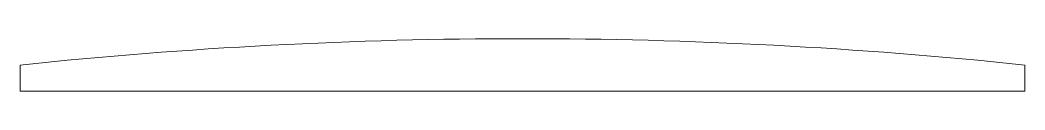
# Model space of a CAD drawing. Header units: inches. Extents: x -19 to 19, y -2 to 0.
import ezdxf

# ---------------------------------------------------------------- set-up
doc = ezdxf.new("R2010")
doc.units = ezdxf.units.IN
doc.layers.get('0').update_dxf_attribs({"linetype": 'CONTINUOUS', "lineweight": 18})

msp = doc.modelspace()

# ---------------------------------------------------------------- linework, layer by layer
for p, q in [((-19, -2), (-19, -1)), ((19, -1), (19, -2)), ((19, -2), (-19, -2))]:
    msp.add_line(p, q)
msp.add_arc((0, -181), 181, 83.97442, 96.02558)

doc.saveas('drawing.dxf')
